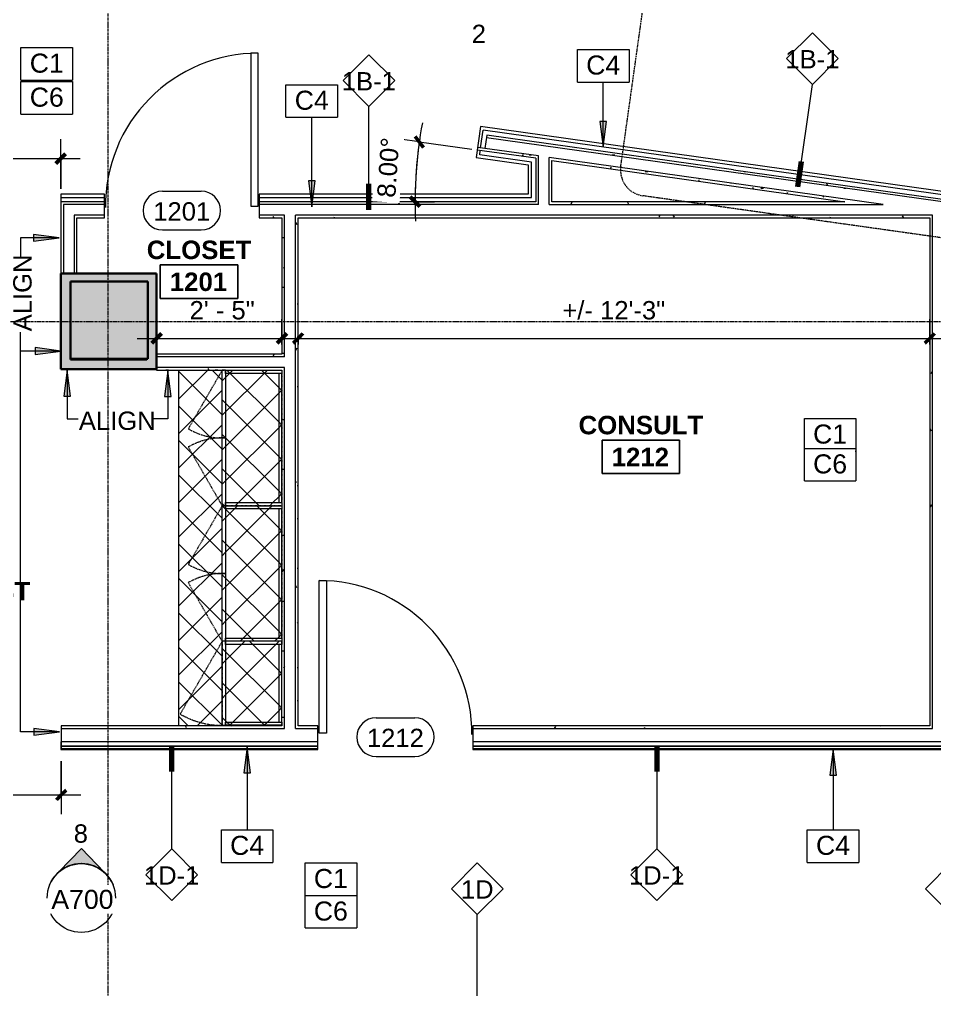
# Model space of a CAD drawing. Header units: inches. Extents: x 2810 to 3942, y 247 to 1114.
# Drawn here: x 3111 to 3323.6, y 470.4 to 695.8 of the extents above; entities that cross this region are included whole.
import ezdxf

# ---------------------------------------------------------------- set-up
doc = ezdxf.new("R2010")
doc.units = ezdxf.units.IN
doc.header["$MEASUREMENT"] = 0
for name, pattern in [('Dash', [0.25, 0.125, -0.125]), ('Dash Dot 3_16_', [0.3125, 0.1875, -0.0625, 0, -0.0625]), ('Grid Line 1_2_', [0.875, 0.5, -0.125, 0.125, -0.125]), ('Hidden', [0.28125, 0.1875, -0.09375])]:
    doc.linetypes.add(name, pattern=pattern)
for name, color, linetype, lineweight in [('A-ANNO-DIMS', 211, 'Continuous', 9), ('A-ANNO-DIMS-48', 211, 'Continuous', 9), ('A-ANNO-KEYN', 231, 'Continuous', 9), ('A-ANNO-SYMB', 150, 'Continuous', 9), ('A-AREA-IDEN', 2, 'Continuous', 9), ('A-DOOR', 31, 'Continuous', 18), ('A-DOOR-IDEN', 31, 'Continuous', 9), ('A-WALL', 113, 'Continuous', 18), ('A-WALL-IDEN', 211, 'Continuous', 9), ('A-WALL-PATT', 111, 'Continuous', 18), ('G-ANNO-SYMB', 111, 'Continuous', 9), ('G-ANNO-TEXT', 231, 'Continuous', 9), ('I-WALL', 2, 'Continuous', 18), ('Q-CASE', 31, 'Continuous', 9), ('Q-CASE-HDLN', 31, 'Dash', 9), ('S-COLS', 52, 'Continuous', 18), ('S-GRID', 1, 'Continuous', 9)]:
    doc.layers.add(name, color=color, linetype=linetype, lineweight=lineweight)
doc.styles.add('Arial', font='arial.ttf', dxfattribs={"height": 4.425898})
doc.styles.add('Swis721 Lt BT', font='swissl.ttf', dxfattribs={"height": 4.257319})
doc.styles.add('Swis721 Lt BT_B', font='', dxfattribs={"height": 4.291988})
doc.styles.get('Swis721 Lt BT_B').set_extended_font_data('Swis721 Lt BT', bold=True)
doc.dimstyles.new('OTJ_-_3_32__Linear__1_2__Tolerance', dxfattribs={"dimscale": 12, "dimtxt": 4.5, "dimasz": 0.1875, "dimexe": 0.375, "dimexo": 0.25, "dimgap": 0.25, "dimtad": 1, "dimdec": 1, "dimrnd": 0.5, "dimzin": 3, "dimdsep": 46, "dimlunit": 4, "dimtxsty": 'Swis721 Lt BT', "dimblk1": 'OBLIQUE', "dimblk2": 'OBLIQUE', "dimsah": 1, "dimcen": 0.09, "dimdle": 0.375, "dimazin": 0, "dimtfac": 1, "dimtdec": 4, "dimtix": 1, "dimtmove": 0, "dimatfit": 3, "dimfxl": 1, "dimtvp": 1, "dimfrac": 2, "dimtolj": 1, "dimtzin": 0, "dimarcsym": 2})
doc.dimstyles.new('OTJ_-_Angular_-_3_32_', dxfattribs={"dimscale": 12, "dimtxt": 4.5, "dimasz": 0.1875, "dimexe": 0.375, "dimexo": 0.25, "dimgap": 0.25, "dimtad": 1, "dimdec": 1, "dimrnd": 0.5, "dimzin": 3, "dimdsep": 46, "dimlunit": 4, "dimtxsty": 'Swis721 Lt BT', "dimblk1": 'OBLIQUE', "dimblk2": 'OBLIQUE', "dimsah": 1, "dimcen": 0.09, "dimdle": 0.375, "dimazin": 0, "dimtfac": 1, "dimtdec": 4, "dimtix": 1, "dimtmove": 0, "dimatfit": 3, "dimfxl": 1, "dimtvp": 1, "dimtfill": 1, "dimfrac": 2, "dimtolj": 1, "dimtzin": 0, "dimarcsym": 2})
pattern_1 = [(0, (0, 0), (15.36, 3.84), [0.634, -10.886, 0.634, -10.886, -61.44]), (0, (0, 0), (15.36, 3.84), [-23.04, 0.634, -22.406, 0.634, -10.886, -26.88]), (0, (0, 0), (15.36, 3.84), [-57.6, 0.634, -7.046, 0.634, -18.566]), (120, (5.76, 1.92), (-11.0055376, 11.38215), [0.634, -10.886, 0.634, -10.886, -61.44]), (120, (5.76, 1.92), (-11.0055376, 11.38215), [-23.04, 0.634, -22.406, 0.634, -10.886, -26.88]), (120, (5.76, 1.92), (-11.0055376, 11.38215), [-57.6, 0.634, -7.046, 0.634, -18.566]), (240, (7.68, 9.6), (-4.3544624, -15.22215), [0.634, -10.886, 0.634, -10.886, -61.44]), (240, (7.68, 9.6), (-4.3544624, -15.22215), [-23.04, 0.634, -22.406, 0.634, -10.886, -26.88]), (240, (7.68, 9.6), (-4.3544624, -15.22215), [-57.6, 0.634, -7.046, 0.634, -18.566])]
pattern_2 = [(135, (616.335, -3174.336), (-4.006467, -4.006467), []), (225, (616.335, -3174.336), (4.006467, -4.006467), [])]
pattern_3 = [(135, (584.839, -3174.336), (-4.006467, -4.006467), []), (225, (584.839, -3174.336), (4.006467, -4.006467), [])]
pattern_4 = [(315, (-529.836, 3174.336), (4.006467, 4.006467), []), (45, (-529.836, 3174.336), (-4.006467, 4.006467), [])]
pattern_5 = [(45, (0, 0), (-4.006467, 4.006467), []), (135, (0, 0), (-4.006467, -4.006467), [])]

# ---------------------------------------------------------------- blocks, each defined once
blk = doc.blocks.new('Single Flush_No Glass_Frameless - 3_-0_x8_-0_-4630476-FIRST FLOOR CONSTRUCTION')
at = {"layer": 'A-DOOR'}
for p, q in [((19.99, -0.96), (21.74, -0.96)), ((19.99, -36.46), (19.99, -0.96)), ((21.74, -0.96), (21.74, -36.46)), ((21.74, -36.46), (19.99, -36.46))]:
    blk.add_line(p, q, dxfattribs=at)
at = {"layer": 'A-DOOR', "lineweight": 9}
blk.add_arc((21.74, -0.96), 35.5, 179.5, 270, dxfattribs=at)
blk = doc.blocks.new('Single Flush_No Glass_Frameless - 3_-0_x8_-0_-4397045-FIRST FLOOR CONSTRUCTION')
at = {"layer": 'A-DOOR'}
for p, q in [((19.99, 36.46), (19.99, 0.96)), ((21.74, 36.46), (19.99, 36.46)), ((21.74, 0.96), (21.74, 36.46)), ((19.99, 0.96), (21.74, 0.96))]:
    blk.add_line(p, q, dxfattribs=at)
at = {"layer": 'A-DOOR', "lineweight": 9}
blk.add_arc((21.74, 0.96), 35.5, 90, 180.5, dxfattribs=at)
blk = doc.blocks.new('C-Counter Top-no backsplash - 34_ HEIGHT 3_ THICKNESS-4671790-FIRST FLOOR CONSTRUCTION')
at = {"layer": 'Q-CASE'}
h = blk.add_hatch(dxfattribs=at)
h.set_pattern_fill('FP2_4', color=256, style=0, pattern_type=2)
h.set_pattern_definition([(135, (567.078, -3170.974), (-4.006467, -4.006467), []), (225, (567.078, -3170.974), (4.006467, -4.006467), [])])
h.paths.add_polyline_path([(35.34, 1), (35.25, 1), (35.25, -12.88), (-47.26, -12.88), (-47.26, -23), (35.34, -23), (35.34, 0.25)], flags=0)
blk.add_line((-47.26, -23), (35.34, -23), dxfattribs=at)
blk = doc.blocks.new('CW Cupbd Ohead - 23_5_h x 13 7_8_d - 2 Doors - No Handle - 1 Shelf-4429658-FIRST FLOOR CONSTRUCTION')
at = {"layer": 'Q-CASE'}
h = blk.add_hatch(dxfattribs=at)
h.set_pattern_fill('FP2_7', color=256, style=0, pattern_type=2)
h.set_pattern_definition(pattern_2)
h.paths.add_polyline_path([(2.75, -2.36), (2, -2.36), (2, -15.45), (2.75, -15.45), (2.75, -3.11)], flags=0)
h = blk.add_hatch(dxfattribs=at)
h.set_pattern_fill('FP2_7', color=256, style=0, pattern_type=2)
h.set_pattern_definition(pattern_2)
h.paths.add_polyline_path([(32.74, -3.11), (32.74, -2.36), (2.75, -2.36), (2.75, -3.11), (14.88, -3.11)], flags=0)
h = blk.add_hatch(dxfattribs=at)
h.set_pattern_fill('FP2_7', color=256, style=0, pattern_type=2)
h.set_pattern_definition(pattern_2)
h.paths.add_polyline_path([(32.74, -15.45), (32.74, -3.11), (2.75, -3.11), (2.75, -15.45), (17.74, -15.45)], flags=0)
h = blk.add_hatch(dxfattribs=at)
h.set_pattern_fill('FP2_7', color=256, style=0, pattern_type=2)
h.set_pattern_definition(pattern_2)
h.paths.add_polyline_path([(33.49, -2.36), (32.74, -2.36), (32.74, -15.45), (33.49, -15.45), (33.49, -3.11)], flags=0)
h = blk.add_hatch(dxfattribs=at)
h.set_pattern_fill('FP2_7', color=256, style=0, pattern_type=2)
h.set_pattern_definition(pattern_2)
h.paths.add_polyline_path([(17.74, -16.24), (17.74, -15.45), (2, -15.45), (2, -16.24), (14.88, -16.24)], flags=0)
h = blk.add_hatch(dxfattribs=at)
h.set_pattern_fill('FP2_7', color=256, style=0, pattern_type=2)
h.set_pattern_definition(pattern_2)
h.paths.add_polyline_path([(33.49, -15.45), (17.74, -15.45), (17.74, -16.24), (33.49, -16.24)], flags=0)
for p, q in [((2, -2.36), (2.75, -2.36)), ((2, -15.45), (2, -2.36)), ((2.75, -2.36), (2.75, -15.45)), ((32.74, -2.36), (2.75, -2.36)), ((2.75, -3.11), (32.74, -3.11)), ((32.74, -2.36), (33.49, -2.36)), ((32.74, -15.45), (32.74, -2.36)), ((33.49, -15.45), (33.49, -2.36)), ((2, -15.45), (17.74, -15.45)), ((2, -15.45), (2, -16.24)), ((2.75, -15.45), (2, -15.45)), ((17.74, -16.24), (17.74, -15.45)), ((17.74, -15.45), (33.49, -15.45)), ((17.74, -15.45), (17.74, -16.24)), ((33.49, -15.45), (32.74, -15.45)), ((33.49, -16.24), (33.49, -15.45)), ((17.74, -16.24), (2, -16.24)), ((33.49, -16.24), (17.74, -16.24))]:
    blk.add_line(p, q, dxfattribs=at)
at = {"layer": 'Q-CASE', "linetype": 'Hidden'}
for p, q in [((2, -16.24), (15.63, -24.11)), ((33.49, -16.24), (19.85, -24.11))]:
    blk.add_line(p, q, dxfattribs=at)
for centre, start, end in [((2, -16.24), 330, 0.5), ((33.49, -16.24), 179.5, 210)]:
    blk.add_arc(centre, 15.75, start, end, dxfattribs=at)
at = {"layer": 'Q-CASE-HDLN'}
for p, q in [((2, -16.24), (2, -2.36)), ((2, -2.36), (33.49, -2.36)), ((33.49, -2.36), (33.49, -16.24)), ((33.49, -16.24), (2, -16.24))]:
    blk.add_line(p, q, dxfattribs=at)
blk = doc.blocks.new('CW Cupbd Ohead - 23_5_h x 13 7_8_d - 2 Doors - No Handle - 1 Shelf-V1-FIRST FLOOR CONSTRUCTION')
at = {"layer": 'Q-CASE'}
h = blk.add_hatch(dxfattribs=at)
h.set_pattern_fill('FP2_8', color=256, style=0, pattern_type=2)
h.set_pattern_definition(pattern_3)
h.paths.add_polyline_path([(2.75, -2.36), (2, -2.36), (2, -15.45), (2.75, -15.45), (2.75, -3.11)], flags=0)
h = blk.add_hatch(dxfattribs=at)
h.set_pattern_fill('FP2_8', color=256, style=0, pattern_type=2)
h.set_pattern_definition(pattern_3)
h.paths.add_polyline_path([(32.74, -2.36), (2.75, -2.36), (2.75, -3.11), (32.74, -3.11)], flags=0)
h = blk.add_hatch(dxfattribs=at)
h.set_pattern_fill('FP2_8', color=256, style=0, pattern_type=2)
h.set_pattern_definition(pattern_3)
h.paths.add_polyline_path([(32.74, -3.11), (2.75, -3.11), (2.75, -15.45), (32.74, -15.45)], flags=0)
h = blk.add_hatch(dxfattribs=at)
h.set_pattern_fill('FP2_8', color=256, style=0, pattern_type=2)
h.set_pattern_definition(pattern_3)
h.paths.add_polyline_path([(33.49, -3.11), (33.49, -2.36), (32.74, -2.36), (32.74, -15.45), (33.49, -15.45)], flags=0)
h = blk.add_hatch(dxfattribs=at)
h.set_pattern_fill('FP2_8', color=256, style=0, pattern_type=2)
h.set_pattern_definition(pattern_3)
h.paths.add_polyline_path([(17.74, -16.24), (17.74, -15.45), (2, -15.45), (2, -16.24)], flags=0)
h = blk.add_hatch(dxfattribs=at)
h.set_pattern_fill('FP2_8', color=256, style=0, pattern_type=2)
h.set_pattern_definition(pattern_3)
h.paths.add_polyline_path([(33.49, -15.45), (17.74, -15.45), (17.74, -16.24), (33.49, -16.24)], flags=0)
for p, q in [((2, -2.36), (2.75, -2.36)), ((2, -15.45), (2, -2.36)), ((2.75, -2.36), (2.75, -15.45)), ((32.74, -2.36), (2.75, -2.36)), ((2.75, -3.11), (32.74, -3.11)), ((32.74, -2.36), (33.49, -2.36)), ((32.74, -15.45), (32.74, -2.36)), ((2, -15.45), (17.74, -15.45)), ((2, -15.45), (2, -16.24)), ((2.75, -15.45), (2, -15.45)), ((17.74, -16.24), (17.74, -15.45)), ((17.74, -15.45), (33.49, -15.45)), ((17.74, -15.45), (17.74, -16.24)), ((33.49, -15.45), (32.74, -15.45)), ((17.74, -16.24), (2, -16.24)), ((33.49, -16.24), (17.74, -16.24))]:
    blk.add_line(p, q, dxfattribs=at)
at = {"layer": 'Q-CASE', "linetype": 'Hidden'}
for p, q in [((2, -16.24), (15.63, -24.11)), ((33.49, -16.24), (19.85, -24.11))]:
    blk.add_line(p, q, dxfattribs=at)
for centre, start, end in [((2, -16.24), 330, 0.5), ((33.49, -16.24), 179.5, 210)]:
    blk.add_arc(centre, 15.75, start, end, dxfattribs=at)
at = {"layer": 'Q-CASE-HDLN'}
for p, q in [((2, -16.24), (2, -2.36)), ((2, -2.36), (33.49, -2.36)), ((33.49, -16.24), (2, -16.24))]:
    blk.add_line(p, q, dxfattribs=at)
blk = doc.blocks.new('CW Cupbd Ohead - 23_5_h x 13 7_8_d - 1 Doors - No Handle - 1 Shelf 2-4671745-FIRST FLOOR CONSTRUCTION')
at = {"layer": 'Q-CASE'}
h = blk.add_hatch(dxfattribs=at)
h.set_pattern_fill('FP2_9', color=256, style=0, pattern_type=2)
h.set_pattern_definition(pattern_4)
h.paths.add_polyline_path([(2, 16.24), (2, 15.45), (21.51, 15.45), (21.51, 16.24), (15.77, 16.24)], flags=0)
h = blk.add_hatch(dxfattribs=at)
h.set_pattern_fill('FP2_9', color=256, style=0, pattern_type=2)
h.set_pattern_definition(pattern_4)
h.paths.add_polyline_path([(2, 15.45), (2, 2.36), (2.75, 2.36), (2.75, 15.45)], flags=0)
h = blk.add_hatch(dxfattribs=at)
h.set_pattern_fill('FP2_9', color=256, style=0, pattern_type=2)
h.set_pattern_definition(pattern_4)
h.paths.add_polyline_path([(2.75, 3.11), (20.76, 3.11), (20.76, 15.45), (2.75, 15.45)], flags=0)
h = blk.add_hatch(dxfattribs=at)
h.set_pattern_fill('FP2_9', color=256, style=0, pattern_type=2)
h.set_pattern_definition(pattern_4)
h.paths.add_polyline_path([(20.76, 15.45), (20.76, 2.36), (21.51, 2.36), (21.51, 15.45), (21.37, 15.45)], flags=0)
h = blk.add_hatch(dxfattribs=at)
h.set_pattern_fill('FP2_9', color=256, style=0, pattern_type=2)
h.set_pattern_definition(pattern_4)
h.paths.add_polyline_path([(2.75, 2.36), (20.76, 2.36), (20.76, 3.11), (2.75, 3.11)], flags=0)
at = {"layer": 'Q-CASE', "linetype": 'Hidden'}
blk.add_line((21.51, 16.24), (4.61, 26), dxfattribs=at)
at = {"layer": 'Q-CASE'}
for p, q in [((2, 16.24), (21.51, 16.24)), ((2, 16.24), (2, 15.45)), ((21.51, 15.45), (21.51, 16.24)), ((21.51, 15.45), (2, 15.45)), ((2, 15.45), (2.75, 15.45)), ((2, 2.36), (2, 15.45)), ((2.75, 15.45), (2.75, 2.36)), ((20.76, 15.45), (21.51, 15.45)), ((20.76, 2.36), (20.76, 15.45)), ((21.51, 2.36), (21.51, 15.45)), ((2.75, 2.36), (2, 2.36)), ((20.76, 3.11), (2.75, 3.11)), ((2.75, 2.36), (20.76, 2.36)), ((21.51, 2.36), (20.76, 2.36))]:
    blk.add_line(p, q, dxfattribs=at)
at = {"layer": 'Q-CASE', "linetype": 'Hidden'}
blk.add_arc((21.51, 16.24), 19.52, 150, 180.5, dxfattribs=at)
at = {"layer": 'Q-CASE-HDLN'}
for p, q in [((21.51, 16.24), (2, 16.24)), ((2, 16.24), (2, 2.36)), ((21.51, 2.36), (21.51, 16.24)), ((2, 2.36), (21.51, 2.36))]:
    blk.add_line(p, q, dxfattribs=at)
blk = doc.blocks.new('Concrete-Rectangular-Column - 18X18-4463687-FIRST FLOOR CONSTRUCTION')
at = {"layer": 'S-COLS'}
blk.add_hatch(color=250, dxfattribs=at).paths.add_polyline_path([(9, -9), (9, 9), (-9, 9), (-9, -9), (8.57, -9)], flags=0)
at = {"layer": 'S-COLS', "color": 8, "lineweight": 30}
for p, q in [((9, 9), (-9, 9)), ((-9, 9), (-9, -9)), ((9, -9), (9, 9)), ((-9, -9), (9, -9))]:
    blk.add_line(p, q, dxfattribs=at)
blk = doc.blocks.new('Reception Desk - Reception Desk-4619696-FIRST FLOOR CONSTRUCTION')
at = {"layer": 'Q-CASE'}
h = blk.add_hatch(dxfattribs=at)
h.set_pattern_fill('FP2_19', color=256, style=0, pattern_type=2)
h.set_pattern_definition(pattern_5)
h.paths.add_polyline_path([(3375.1, 648.85), (3375.1, 726.85), (3289.97, 738.81), (3285.52, 707.13), (3305.26, 704.35), (3309.44, 734.12), (3373.1, 725.17), (3373.1, 679.72), (3349.1, 679.72), (3349.1, 652.5), (3374.99, 648.87)], flags=0)
h = blk.add_hatch(dxfattribs=at)
h.set_pattern_fill('FP2_18', color=256, style=0, pattern_type=2)
h.set_pattern_definition(pattern_5)
h.paths.add_polyline_path([(3370.1, 679.72), (3373.1, 679.72), (3373.1, 725.12), (3309.43, 734.07), (3309.02, 731.1), (3370.1, 722.51), (3370.1, 699.07)], flags=0)
h = blk.add_hatch(dxfattribs=at)
h.set_pattern_fill('FP2_18', color=256, style=0, pattern_type=2)
h.set_pattern_definition(pattern_5)
h.paths.add_polyline_path([(3350.1, 679.72), (3370.1, 679.72), (3370.1, 722.51), (3309.02, 731.1), (3305.4, 705.35), (3350.1, 699.07)], flags=0)
for p, q in [((3289.97, 738.81), (3285.52, 707.13)), ((3375.1, 726.85), (3289.97, 738.81)), ((3309.43, 734.07), (3309.02, 731.1)), ((3309.43, 734.07), (3309.44, 734.12)), ((3373.1, 725.12), (3309.43, 734.07)), ((3309.44, 734.12), (3373.1, 725.17)), ((3305.26, 704.35), (3309.02, 731.1)), ((3309.02, 731.1), (3370.1, 722.51)), ((3375.1, 648.85), (3375.1, 726.85)), ((3373.1, 725.17), (3373.1, 725.12)), ((3373.1, 679.72), (3373.1, 725.12)), ((3370.1, 722.51), (3370.1, 679.72)), ((3285.52, 707.13), (3305.26, 704.35)), ((3305.4, 705.35), (3350.1, 699.07)), ((3350.1, 699.07), (3350.1, 679.72)), ((3370.1, 679.72), (3349.1, 679.72)), ((3349.1, 679.72), (3349.1, 652.5)), ((3370.1, 679.72), (3373.1, 679.72))]:
    blk.add_line(p, q, dxfattribs=at)
blk = doc.blocks.new('Room Tag - Room Name and Number-3379422-FIRST FLOOR CONSTRUCTION')
at = {"layer": 'A-AREA-IDEN'}
for p, q in [((-0.1881, -0.1636), (-0.1881, -0.0018)), ((-0.1881, -0.0018), (0.1869, -0.0018)), ((0.1869, -0.0018), (-0.1881, -0.0018)), ((-0.1881, -0.0018), (-0.1881, -0.1636)), ((0.1869, -0.0018), (0.1869, -0.1636)), ((0.1869, -0.1636), (0.1869, -0.0018)), ((0.1869, -0.1636), (-0.1881, -0.1636)), ((-0.1881, -0.1636), (0.1869, -0.1636))]:
    blk.add_line(p, q, dxfattribs=at)
blk = doc.blocks.new('DIMBLOCK5-FIRST FLOOR CONSTRUCTION')
at = {"layer": 'A-ANNO-DIMS-48'}
for p, q in [((3203.89, 667.36), (3199.43, 667.98)), ((3203.89, 667.36), (3203.89, 667.36)), ((3203.89, 667.36), (3216.08, 665.65)), ((3202.92, 653.46), (3196.92, 653.46)), ((3202.92, 653.46), (3207.42, 653.46))]:
    blk.add_line(p, q, dxfattribs=at)
at = {"layer": 'A-ANNO-DIMS-48', "lineweight": 50}
for p, q in [((3203.89, 667.36), (3202.93, 668.63)), ((3203.89, 667.36), (3204.85, 666.09)), ((3202.92, 653.46), (3201.79, 654.59)), ((3202.92, 653.46), (3204.04, 652.34))]:
    blk.add_line(p, q, dxfattribs=at)
at = {"layer": 'A-ANNO-DIMS-48'}
for start, end in [(169.4173, 182.5827), (172, 180)]:
    blk.add_arc((3302.75, 653.46), 99.83, start, end, dxfattribs=at)
at = {"layer": 'A-ANNO-DIMS-48', "color": 0, "insert": (3194.05, 654.59), "char_height": 4.257, "width": 15.5143, "attachment_point": 1, "rotation": 86, "line_spacing_factor": 1.00667, "style": 'Swis721 Lt BT', "bg_fill": 3, "box_fill_scale": 1.25, "bg_fill_color": 0, "bg_fill_transparency": 0}
blk.add_mtext('8.00°', dxfattribs=at)
blk = doc.blocks.new('_Oblique')
at = {"color": 0, "linetype": 'ByBlock', "lineweight": -2}
blk.add_line((-0.5, -0.5), (0.5, 0.5), dxfattribs=at)
blk = doc.blocks.new('DIMBLOCK7-FIRST FLOOR CONSTRUCTION')
at = {"layer": 'A-ANNO-DIMS-48'}
for p, q in [((3079.72, 656.46), (3079.72, 667.97)), ((3120.6, 656.46), (3120.6, 667.97)), ((3075.22, 663.47), (3125.1, 663.47)), ((3079.72, 663.47), (3079.72, 656.46)), ((3120.6, 663.47), (3120.6, 656.46))]:
    blk.add_line(p, q, dxfattribs=at)
at = {"layer": 'A-ANNO-DIMS-48', "lineweight": 50}
for p, q in [((3079.72, 663.47), (3078.6, 662.35)), ((3079.72, 663.47), (3080.85, 664.6)), ((3120.6, 663.47), (3119.47, 662.35)), ((3120.6, 663.47), (3121.72, 664.6))]:
    blk.add_line(p, q, dxfattribs=at)
at = {"layer": 'A-ANNO-DIMS-48', "color": 0, "insert": (3093.27, 672.16), "char_height": 4.257, "width": 16.5429, "attachment_point": 1, "line_spacing_factor": 1.00667, "style": 'Swis721 Lt BT'}
blk.add_mtext('3\' - 5"', dxfattribs=at)
blk = doc.blocks.new('DIMBLOCK8-FIRST FLOOR CONSTRUCTION')
at = {"layer": 'A-ANNO-DIMS-48'}
for p, q in [((3080.72, 523.48), (3080.72, 511.19)), ((3080.72, 515.69), (3080.72, 523.48)), ((3120.72, 523.48), (3120.72, 511.19)), ((3120.72, 515.69), (3120.72, 523.48)), ((3076.22, 515.69), (3125.22, 515.69))]:
    blk.add_line(p, q, dxfattribs=at)
at = {"layer": 'A-ANNO-DIMS-48', "lineweight": 50}
for p, q in [((3080.72, 515.69), (3081.85, 516.81)), ((3120.72, 515.69), (3121.85, 516.81)), ((3080.72, 515.69), (3079.6, 514.56)), ((3120.72, 515.69), (3119.6, 514.56))]:
    blk.add_line(p, q, dxfattribs=at)
at = {"layer": 'A-ANNO-DIMS-48', "color": 0, "insert": (3093.83, 524.37), "char_height": 4.257, "width": 16.5429, "attachment_point": 1, "line_spacing_factor": 1.00667, "style": 'Swis721 Lt BT'}
blk.add_mtext('3\' - 4"', dxfattribs=at)
blk = doc.blocks.new('Door Tag - Door Tag-41184-FIRST FLOOR CONSTRUCTION')
at = {"layer": 'A-DOOR-IDEN'}
for p, q in [((-0.09375, 0.09375), (0.09375, 0.09375)), ((-0.09375, -0.09375), (0.09375, -0.09375))]:
    blk.add_line(p, q, dxfattribs=at)
for centre, start, end in [((-0.09375, 0), 90, 270), ((0.09375, 0), 270, 90)]:
    blk.add_arc(centre, 0.09375, start, end, dxfattribs=at)
blk = doc.blocks.new('Wall Tag - 1_4_-62626-FIRST FLOOR CONSTRUCTION')
at = {"layer": 'A-WALL-IDEN'}
for p, q in [((-0.125, 0), (0, 0.125)), ((0, 0.125), (0.125, 0)), ((-0.125, 0), (0, -0.125)), ((0, -0.125), (0.125, 0))]:
    blk.add_line(p, q, dxfattribs=at)
blk = doc.blocks.new('Keynote Tag - Keynote Number - Boxed-135510-FIRST FLOOR CONSTRUCTION')
at = {"layer": 'A-ANNO-KEYN'}
for p, q in [((-0.125, -0.0792), (-0.125, 0.0781)), ((-0.125, 0.0781), (0.125, 0.0781)), ((0.125, 0.0781), (0.125, -0.0792)), ((-0.125, -0.0792), (0.125, -0.0792))]:
    blk.add_line(p, q, dxfattribs=at)
blk = doc.blocks.new('Elevation - Filled Arrow 2-347888-FIRST FLOOR CONSTRUCTION')
at = {"layer": 'G-ANNO-SYMB'}
blk.add_circle((0, 0), 0.1664, dxfattribs=at)
blk = doc.blocks.new('Elevation - Filled Arrow-151867-FIRST FLOOR CONSTRUCTION')
at = {"layer": 'G-ANNO-SYMB'}
h = blk.add_hatch(color=256, dxfattribs=at)
edge = h.paths.add_edge_path(flags=0)
edge.add_line((0, 0.2393), (0.1103, 0.1247))
edge.add_arc((-0.0002, -0.0002), 0.1667, 48.498, 130.5571)
edge.add_line((-0.1085, 0.1265), (0, 0.2393))
for p, q in [((0, 0.2393), (-0.1085, 0.1265)), ((-0.1084, 0.1266), (0, 0.2393)), ((0, 0.2393), (-0.1084, 0.1266)), ((0, 0.2393), (0.11, 0.1249)), ((0.1103, 0.1247), (0, 0.2393))]:
    blk.add_line(p, q, dxfattribs=at)
blk.add_arc((-0.0002, -0.0002), 0.1667, 48.498, 130.5571, dxfattribs=at)
blk.add_ellipse((-0.0002, -0.0001), major_axis=(-0.1667, 0), ratio=0.999376, start_param=3.141593, end_param=6.283185, dxfattribs=at)
blk = doc.blocks.new('DIMBLOCK14-FIRST FLOOR CONSTRUCTION')
at = {"layer": 'A-ANNO-DIMS-48'}
for p, q in [((3175.72, 620.29), (3175.72, 626.2)), ((3322.47, 620.29), (3322.47, 626.2)), ((3171.22, 621.7), (3326.97, 621.7)), ((3175.72, 621.7), (3175.72, 620.29)), ((3322.47, 621.7), (3322.47, 620.29))]:
    blk.add_line(p, q, dxfattribs=at)
at = {"layer": 'A-ANNO-DIMS-48', "lineweight": 50}
for p, q in [((3175.72, 621.7), (3176.85, 622.82)), ((3322.47, 621.7), (3323.6, 622.82)), ((3175.72, 621.7), (3174.6, 620.57)), ((3322.47, 621.7), (3321.35, 620.57))]:
    blk.add_line(p, q, dxfattribs=at)
at = {"layer": 'A-ANNO-DIMS-48', "color": 0, "insert": (3237.13, 630.39), "char_height": 4.257, "width": 28.7143, "attachment_point": 1, "line_spacing_factor": 1.00667, "style": 'Swis721 Lt BT'}
blk.add_mtext('+/- 12\'-3"', dxfattribs=at)
blk = doc.blocks.new('DIMBLOCK17-FIRST FLOOR CONSTRUCTION')
at = {"layer": 'A-ANNO-DIMS-48'}
for p, q in [((3142.85, 620.29), (3142.85, 626.2)), ((3171.97, 620.29), (3171.97, 626.2)), ((3138.35, 621.7), (3176.47, 621.7)), ((3142.85, 621.7), (3142.85, 620.29)), ((3171.97, 621.7), (3171.97, 620.29))]:
    blk.add_line(p, q, dxfattribs=at)
at = {"layer": 'A-ANNO-DIMS-48', "lineweight": 50}
for p, q in [((3142.85, 621.7), (3143.97, 622.82)), ((3171.97, 621.7), (3173.1, 622.82)), ((3142.85, 621.7), (3141.72, 620.57)), ((3171.97, 621.7), (3170.85, 620.57))]:
    blk.add_line(p, q, dxfattribs=at)
at = {"layer": 'A-ANNO-DIMS-48', "color": 0, "insert": (3150.52, 630.39), "char_height": 4.257, "width": 16.5429, "attachment_point": 1, "line_spacing_factor": 1.00667, "style": 'Swis721 Lt BT'}
blk.add_mtext('2\' - 5"', dxfattribs=at)

msp = doc.modelspace()

# ---------------------------------------------------------------- hatches: boundary and pattern name
at = {"layer": 'A-ANNO-KEYN'}
for points in [[(3178.91, 652.3), (3179.7, 658.3), (3178.12, 658.3)], [(3163.9, 526.79), (3163.11, 520.79), (3164.69, 520.79)], [(3300.03, 526.27), (3299.24, 520.27), (3300.82, 520.27)]]:
    msp.add_hatch(color=256, dxfattribs=at).paths.add_polyline_path(points, flags=0)
at = {"layer": 'A-WALL-PATT', "lineweight": 9}
h = msp.add_hatch(dxfattribs=at)
h.set_pattern_fill('FP2_2', color=256, style=0, pattern_type=2)
h.set_pattern_definition(pattern_1)
h.paths.add_polyline_path([(3376.85, 646.21), (3376.85, 646.84), (3219.57, 668.94), (3219.49, 668.32), (3376.22, 646.29)], flags=0)
h = msp.add_hatch(dxfattribs=at)
h.set_pattern_fill('FP2_2', color=256, style=0, pattern_type=2)
h.set_pattern_definition(pattern_1)
h.paths.add_polyline_path([(3373.72, 643.49), (3373.72, 644.12), (3325.6, 650.88), (3325.6, 650.25), (3373.1, 643.58)], flags=0)
h.paths.add_polyline_path([(3311.69, 652.84), (3234.1, 663.74), (3234.1, 663.11), (3307.19, 652.84)], flags=0)
h.paths.add_polyline_path([(3231.6, 663.46), (3231.6, 664.1), (3217.41, 666.09), (3217.32, 665.47), (3230.97, 663.55)], flags=0)
h = msp.add_hatch(dxfattribs=at)
h.set_pattern_fill('FP2_2', color=256, style=0, pattern_type=2)
h.set_pattern_definition(pattern_1)
h.paths.add_polyline_path([(3305.67, 652.84), (3307.19, 652.84), (3302.75, 653.46), (3234.1, 653.46), (3234.1, 652.84), (3302.75, 652.84)], flags=0)
h.paths.add_polyline_path([(3219.49, 652.84), (3231.6, 652.84), (3231.6, 653.46), (3166.72, 653.46), (3166.72, 652.84), (3218.72, 652.84)], flags=0)
h.paths.add_polyline_path([(3121.22, 652.84), (3130.72, 652.84), (3130.72, 653.46), (3120.6, 653.46), (3120.6, 652.84)], flags=0)
h = msp.add_hatch(dxfattribs=at)
h.set_pattern_fill('FP2_2', color=256, style=0, pattern_type=2)
h.set_pattern_definition(pattern_1)
h.paths.add_polyline_path([(3234.1, 649.71), (3322.47, 649.71), (3322.47, 650.34), (3175.1, 650.34), (3175.1, 649.71), (3231.6, 649.71)], flags=0)
h.paths.add_polyline_path([(3166.72, 649.71), (3172.6, 649.71), (3172.6, 650.34), (3166.72, 650.34)], flags=0)
h.paths.add_polyline_path([(3123.72, 649.71), (3130.72, 649.71), (3130.72, 650.34), (3123.72, 650.34)], flags=0)
h = msp.add_hatch(dxfattribs=at)
h.set_pattern_fill('FP2_2', color=256, style=0, pattern_type=2)
h.set_pattern_definition(pattern_1)
h.paths.add_polyline_path([(3172.6, 531.73), (3172.6, 614.96), (3171.97, 614.96), (3171.97, 531.73)], flags=0)
h.paths.add_polyline_path([(3172.6, 617.46), (3172.6, 649.71), (3171.97, 649.71), (3171.97, 617.46)], flags=0)
h = msp.add_hatch(dxfattribs=at)
h.set_pattern_fill('FP2_2', color=256, style=0, pattern_type=2)
h.set_pattern_definition(pattern_1)
h.paths.add_polyline_path([(3175.72, 531.73), (3175.72, 649.71), (3175.1, 649.71), (3175.1, 531.73)], flags=0)
h = msp.add_hatch(dxfattribs=at)
h.set_pattern_fill('FP2_2', color=256, style=0, pattern_type=2)
h.set_pattern_definition(pattern_1)
h.paths.add_polyline_path([(3323.1, 531.73), (3323.1, 650.34), (3322.47, 650.34), (3322.47, 531.73)], flags=0)
for points in [[(3142.85, 634.54), (3142.85, 636.79), (3120.6, 636.79), (3120.6, 634.54), (3122.85, 634.54), (3122.85, 634.96), (3140.85, 634.96), (3140.85, 634.54), (3141.72, 634.54)], [(3122.85, 616.79), (3122.85, 634.54), (3120.6, 634.54), (3120.6, 616.79), (3121.72, 616.79)], [(3141.72, 614.54), (3142.85, 614.54), (3142.85, 634.54), (3140.85, 634.54), (3140.85, 616.96), (3140.6, 616.96), (3140.6, 614.54)], [(3121.72, 614.54), (3140.6, 614.54), (3140.6, 616.79), (3120.6, 616.79), (3120.6, 614.54)]]:
    msp.add_hatch(color=7, dxfattribs=at).paths.add_polyline_path(points, flags=0)
h = msp.add_hatch(dxfattribs=at)
h.set_pattern_fill('FP2_2', color=256, style=0, pattern_type=2)
h.set_pattern_definition(pattern_1)
h.paths.add_polyline_path([(3171.96, 617.46), (3171.97, 617.46), (3171.97, 618.09), (3142.85, 618.09), (3142.85, 617.46), (3166.72, 617.46)], flags=0)
h = msp.add_hatch(dxfattribs=at)
h.set_pattern_fill('FP2_2', color=256, style=0, pattern_type=2)
h.set_pattern_definition(pattern_1)
h.paths.add_polyline_path([(3145.9, 614.34), (3171.97, 614.34), (3171.97, 614.96), (3142.85, 614.96), (3142.85, 614.34)], flags=0)
h = msp.add_hatch(dxfattribs=at)
h.set_pattern_fill('FP2_2', color=256, style=0, pattern_type=2)
h.set_pattern_definition(pattern_1)
h.paths.add_polyline_path([(3339.97, 531.11), (3355.6, 531.11), (3355.6, 531.73), (3325.6, 531.73), (3325.6, 531.11), (3337.62, 531.11)], flags=0)
h.paths.add_polyline_path([(3216.35, 531.11), (3323.1, 531.11), (3323.1, 531.73), (3216.35, 531.73)], flags=0)
h.paths.add_polyline_path([(3180.35, 531.11), (3180.35, 531.73), (3175.1, 531.73), (3175.12, 531.11), (3177.86, 531.11)], flags=0)
h.paths.add_polyline_path([(3147.97, 531.11), (3172.6, 531.11), (3172.6, 531.73), (3120.72, 531.73), (3120.72, 531.11)], flags=0)
at = {"layer": 'G-ANNO-TEXT'}
for points in [[(3120.26, 645.06), (3114.26, 645.84), (3114.26, 644.27)], [(3120.63, 618.78), (3114.63, 619.57), (3114.63, 617.99)], [(3122.1, 614.32), (3121.31, 608.32), (3122.89, 608.32)], [(3145.48, 614.2), (3144.69, 608.2), (3146.27, 608.2)], [(3120.31, 530.31), (3114.31, 531.1), (3114.31, 529.52)]]:
    msp.add_hatch(color=7, dxfattribs=at).paths.add_polyline_path(points, flags=0)

# ---------------------------------------------------------------- linework, layer by layer
at = {"layer": 'A-ANNO-KEYN'}
for p, q in [((3178.91, 652.3), (3178.91, 673.09)), ((3179.7, 658.3), (3178.12, 658.3)), ((3178.12, 658.3), (3178.91, 652.3)), ((3178.91, 652.3), (3179.7, 658.3)), ((3163.9, 526.79), (3163.11, 520.79)), ((3164.69, 520.79), (3163.9, 526.79)), ((3163.9, 526.79), (3163.9, 507.56)), ((3300.03, 526.27), (3299.24, 520.27)), ((3300.82, 520.27), (3300.03, 526.27)), ((3300.03, 526.27), (3300.03, 507.56)), ((3163.11, 520.79), (3164.69, 520.79)), ((3299.24, 520.27), (3300.82, 520.27))]:
    msp.add_line(p, q, dxfattribs=at)
at = {"layer": 'A-WALL'}
for p, q in [((3218.15, 665.99), (3218.72, 670.07)), ((3377.85, 647.71), (3218.72, 670.07)), ((3219.57, 668.94), (3219.14, 665.85)), ((3376.22, 646.29), (3219.49, 668.32)), ((3276.86, 660.89), (3219.57, 668.94)), ((3230.97, 663.55), (3217.32, 665.47)), ((3231.6, 664.1), (3217.41, 666.09)), ((3217.92, 664.38), (3218.06, 665.37)), ((3229.97, 662.68), (3217.92, 664.38)), ((3229.97, 654.46), (3229.97, 662.68)), ((3231.6, 652.84), (3231.6, 664.1)), ((3311.69, 652.84), (3234.1, 663.74)), ((3234.1, 652.84), (3234.1, 663.74)), ((3120.6, 654.46), (3130.72, 654.46)), ((3166.72, 654.46), (3229.97, 654.46)), ((3130.72, 652.84), (3121.22, 652.84)), ((3121.22, 652.84), (3121.22, 636.79)), ((3231.6, 652.84), (3166.72, 652.84)), ((3234.1, 652.84), (3311.69, 652.84)), ((3130.72, 650.34), (3123.72, 650.34)), ((3123.72, 650.34), (3123.72, 636.79)), ((3172.6, 650.34), (3166.72, 650.34)), ((3172.6, 617.46), (3172.6, 650.34)), ((3175.1, 531.11), (3175.1, 650.34)), ((3323.1, 650.34), (3175.1, 650.34)), ((3323.1, 531.11), (3323.1, 650.34)), ((3172.6, 617.46), (3142.85, 617.46)), ((3172.6, 614.96), (3142.85, 614.96)), ((3172.6, 531.11), (3172.6, 614.96)), ((3120.72, 531.11), (3172.6, 531.11)), ((3175.1, 531.11), (3180.35, 531.11)), ((3216.35, 531.11), (3323.1, 531.11)), ((3120.6, 526.98), (3180.35, 526.98)), ((3120.72, 527.11), (3180.35, 527.11)), ((3216.35, 527.11), (3362.22, 527.11)), ((3216.35, 526.98), (3363.85, 526.98))]:
    msp.add_line(p, q, dxfattribs=at)
at = {"layer": 'A-WALL-IDEN', "lineweight": 90}
for p, q in [((3146.36, 527.11), (3146.36, 521.11)), ((3259.06, 527.11), (3259.06, 521.11))]:
    msp.add_line(p, q, dxfattribs=at)
at = {"layer": 'A-WALL-IDEN'}
for p, q in [((3146.36, 527.11), (3146.36, 503.11)), ((3259.06, 527.11), (3259.06, 503.11)), ((3217.37, 463.86), (3217.37, 487.86))]:
    msp.add_line(p, q, dxfattribs=at)
at = {"layer": 'G-ANNO-TEXT', "color": 7}
for p, q in [((3111.25, 645.06), (3111.25, 641.43)), ((3120.26, 645.06), (3111.25, 645.06)), ((3120.26, 645.06), (3114.26, 645.84)), ((3114.26, 645.84), (3114.26, 644.27)), ((3114.26, 644.27), (3120.26, 645.06)), ((3111.25, 641.43), (3111.25, 640.34)), ((3111.25, 530.31), (3111.25, 623.18)), ((3111.25, 618.78), (3111.25, 623.18)), ((3120.63, 618.78), (3111.25, 618.78)), ((3120.63, 618.78), (3114.63, 619.57)), ((3114.63, 619.57), (3114.63, 617.99)), ((3114.63, 617.99), (3120.63, 618.78)), ((3122.1, 614.32), (3121.31, 608.32)), ((3122.89, 608.32), (3122.1, 614.32)), ((3122.1, 614.32), (3122.1, 603.03)), ((3145.48, 614.2), (3144.69, 608.2)), ((3146.27, 608.2), (3145.48, 614.2)), ((3145.48, 614.2), (3145.48, 603.03)), ((3121.31, 608.32), (3122.89, 608.32)), ((3144.69, 608.2), (3146.27, 608.2)), ((3122.1, 603.03), (3124.61, 603.03)), ((3142.87, 603.03), (3141.77, 603.03)), ((3145.48, 603.03), (3142.87, 603.03)), ((3120.31, 530.31), (3111.25, 530.31)), ((3120.31, 530.31), (3114.31, 531.1)), ((3114.31, 531.1), (3114.31, 529.52)), ((3114.31, 529.52), (3120.31, 530.31))]:
    msp.add_line(p, q, dxfattribs=at)
at = {"layer": 'I-WALL'}
for p, q in [((3218.08, 670.92), (3217.07, 663.74)), ((3378.6, 648.36), (3218.08, 670.92)), ((3217.07, 663.74), (3229.22, 662.03)), ((3230.97, 663.55), (3230.97, 653.46)), ((3234.72, 663.02), (3302.75, 653.46)), ((3234.72, 653.46), (3234.72, 663.02)), ((3229.22, 662.03), (3229.22, 655.21)), ((3276.86, 660.89), (3376.85, 646.84)), ((3120.6, 655.21), (3120.6, 636.79)), ((3130.72, 655.21), (3120.6, 655.21)), ((3130.72, 649.71), (3130.72, 655.21)), ((3166.72, 655.21), (3166.72, 649.71)), ((3229.22, 655.21), (3166.72, 655.21)), ((3130.72, 653.46), (3120.6, 653.46)), ((3230.97, 653.46), (3166.72, 653.46)), ((3302.75, 653.46), (3234.72, 653.46)), ((3124.35, 649.71), (3130.72, 649.71)), ((3124.35, 636.79), (3124.35, 649.71)), ((3166.72, 649.71), (3171.97, 649.71)), ((3171.97, 649.71), (3171.97, 618.09)), ((3175.72, 531.73), (3175.72, 649.71)), ((3175.72, 649.71), (3322.47, 649.71)), ((3322.47, 649.71), (3322.47, 531.73)), ((3171.97, 618.09), (3142.85, 618.09)), ((3142.85, 614.54), (3142.85, 614.34)), ((3142.85, 614.34), (3158.1, 614.34)), ((3171.97, 531.73), (3120.72, 531.73)), ((3120.72, 531.73), (3120.72, 526.48)), ((3171.97, 531.83), (3171.97, 531.73)), ((3180.35, 531.73), (3175.72, 531.73)), ((3180.35, 526.23), (3180.35, 531.73)), ((3322.47, 531.73), (3216.35, 531.73)), ((3216.35, 531.73), (3216.35, 526.23)), ((3180.35, 527.98), (3120.6, 527.98)), ((3120.6, 527.98), (3120.6, 526.23)), ((3362.85, 527.98), (3216.35, 527.98)), ((3120.6, 526.23), (3180.35, 526.23)), ((3120.72, 526.48), (3180.35, 526.48)), ((3216.35, 526.48), (3362.85, 526.48)), ((3216.35, 526.23), (3364.6, 526.23))]:
    msp.add_line(p, q, dxfattribs=at)
at = {"layer": 'I-WALL', "color": 8, "lineweight": 30}
for p, q in [((3142.85, 636.79), (3120.6, 636.79)), ((3120.6, 636.79), (3120.6, 614.54)), ((3142.85, 614.54), (3142.85, 636.79)), ((3122.85, 616.79), (3122.85, 616.96)), ((3140.6, 616.79), (3122.85, 616.79)), ((3140.6, 616.96), (3140.6, 616.79)), ((3120.6, 614.54), (3142.85, 614.54))]:
    msp.add_line(p, q, dxfattribs=at)
at = {"layer": 'S-GRID', "linetype": 'Grid Line 1_2_'}
for p, q in [((3131.6, 246.82), (3131.6, 1101.98)), ((2809.99, 625.66), (3929.19, 625.66))]:
    msp.add_line(p, q, dxfattribs=at)

# ---------------------------------------------------------------- block references
at = {"layer": 'A-ANNO-KEYN', "xscale": 47.99999999999997, "yscale": 47.99999999999997, "zscale": 47.99999999999997}
for p in [(3117.35, 685.52), (3246.63, 685.07), (3178.91, 676.89), (3299.35, 599.35), (3163.9, 503.81), (3300.03, 503.81), (3183.35, 496.11)]:
    msp.add_blockref('Keynote Tag - Keynote Number - Boxed-135510-FIRST FLOOR CONSTRUCTION', p, dxfattribs=at)
at = {"layer": 'A-AREA-IDEN', "xscale": 47.99999999999997, "yscale": 47.99999999999997, "zscale": 47.99999999999997}
for p in [(3152.73, 638.86), (3255.37, 598.16)]:
    msp.add_blockref('Room Tag - Room Name and Number-3379422-FIRST FLOOR CONSTRUCTION', p, dxfattribs=at)
at = {"layer": 'A-DOOR'}
msp.add_blockref('Single Flush_No Glass_Frameless - 3_-0_x8_-0_-4397045-FIRST FLOOR CONSTRUCTION', (3144.73, 651.5), dxfattribs=at)
at = {"layer": 'A-DOOR', "rotation": 180}
msp.add_blockref('Single Flush_No Glass_Frameless - 3_-0_x8_-0_-4630476-FIRST FLOOR CONSTRUCTION', (3202.34, 529.02), dxfattribs=at)
at = {"layer": 'A-DOOR-IDEN', "xscale": 47.99999999999997, "yscale": 47.99999999999997, "zscale": 47.99999999999997}
for p in [(3148.72, 651.41), (3198.35, 529.11)]:
    msp.add_blockref('Door Tag - Door Tag-41184-FIRST FLOOR CONSTRUCTION', p, dxfattribs=at)
at = {"layer": 'A-WALL-IDEN', "xscale": 47.99999999999997, "yscale": 47.99999999999997, "zscale": 47.99999999999997}
for p in [(3295.23, 686.71), (3192.18, 681.59), (3146.38, 497.11), (3259.07, 497.11), (3217.37, 493.86), (3327.49, 493.86)]:
    msp.add_blockref('Wall Tag - 1_4_-62626-FIRST FLOOR CONSTRUCTION', p, dxfattribs=at)
at = {"layer": 'G-ANNO-SYMB', "xscale": 47.99999999999997, "yscale": 47.99999999999997, "zscale": 47.99999999999997}
msp.add_blockref('Elevation - Filled Arrow 2-347888-FIRST FLOOR CONSTRUCTION', (3125.38, 491.72), dxfattribs=at)
at = {"layer": 'Q-CASE'}
msp.add_blockref('Reception Desk - Reception Desk-4619696-FIRST FLOOR CONSTRUCTION', (0, 0), dxfattribs=at)
for name, p, rotation in [('C-Counter Top-no backsplash - 34_ HEIGHT 3_ THICKNESS-4671790-FIRST FLOOR CONSTRUCTION', (3170.97, 567.08), 269.9999999999998), ('CW Cupbd Ohead - 23_5_h x 13 7_8_d - 2 Doors - No Handle - 1 Shelf-4429658-FIRST FLOOR CONSTRUCTION', (3174.34, 616.34), 269.9999999999995), ('CW Cupbd Ohead - 23_5_h x 13 7_8_d - 2 Doors - No Handle - 1 Shelf-V1-FIRST FLOOR CONSTRUCTION', (3174.34, 584.84), 269.9999999999995), ('CW Cupbd Ohead - 23_5_h x 13 7_8_d - 1 Doors - No Handle - 1 Shelf 2-4671745-FIRST FLOOR CONSTRUCTION', (3174.34, 529.84), 90)]:
    msp.add_blockref(name, p, dxfattribs=dict(at, rotation=rotation))
at = {"layer": 'S-COLS', "color": 55}
msp.add_blockref('Concrete-Rectangular-Column - 18X18-4463687-FIRST FLOOR CONSTRUCTION', (3131.85, 625.96), dxfattribs=at)

# ---------------------------------------------------------------- texts
at = {"layer": 'A-AREA-IDEN', "char_height": 4.292, "attachment_point": 2, "line_spacing_factor": 0.998538, "style": 'Swis721 Lt BT_B'}
for s, insert, width in [('CLOSET', (3152.73, 644.43), 26.838), ('1201', (3152.59, 637.02), 15.336), ('CONSULT', (3255.38, 603.73), 32.562), ('1212', (3255.24, 596.32), 15.336), ('MED ASSIST', (3095.18, 565.14), 40.284)]:
    msp.add_mtext(s, dxfattribs=dict(at, insert=insert, width=width))
at = {"layer": 'A-DOOR-IDEN', "char_height": 4.257, "width": 15.12, "attachment_point": 2, "line_spacing_factor": 1.00667, "style": 'Swis721 Lt BT'}
for s, insert in [('1201', (3148.7, 653.35)), ('1212', (3198.33, 531.04))]:
    msp.add_mtext(s, dxfattribs=dict(at, insert=insert))
at = {"layer": 'A-WALL-IDEN', "char_height": 4.257, "attachment_point": 2, "line_spacing_factor": 1.00667, "style": 'Swis721 Lt BT'}
for s, insert, width in [('1B-1', (3295.22, 688.69), 14.418), ('1B-1', (3192.17, 683.57), 14.418), ('1D-1', (3146.36, 499.09), 14.85), ('1D-1', (3259.06, 499.09), 14.85), ('1D', (3217.35, 495.84), 8.748)]:
    msp.add_mtext(s, dxfattribs=dict(at, insert=insert, width=width))
at = {"layer": 'G-ANNO-SYMB', "insert": (3217.73, 694.58), "char_height": 4.26, "width": 3.78, "attachment_point": 2, "line_spacing_factor": 1.00667, "style": 'Swis721 Lt BT', "bg_fill": 3, "box_fill_scale": 1.25, "bg_fill_color": 0, "bg_fill_transparency": 0}
msp.add_mtext('2', dxfattribs=at)
at = {"layer": 'G-ANNO-TEXT', "color": 7, "insert": (3109.56, 623.36), "char_height": 4.257, "width": 20.142, "attachment_point": 1, "rotation": 90, "line_spacing_factor": 1.00667, "style": 'Swis721 Lt BT'}
msp.add_mtext('ALIGN', dxfattribs=at)
at = {"layer": 'G-ANNO-TEXT', "color": 7, "insert": (3124.8, 604.72), "char_height": 4.257, "width": 20.142, "attachment_point": 1, "line_spacing_factor": 1.00667, "style": 'Swis721 Lt BT'}
msp.add_mtext('ALIGN', dxfattribs=at)

# ---------------------------------------------------------------- dimensions: what is measured, and where the dimension line sits
at = {"layer": 'A-ANNO-DIMS'}
for base, p1, p2, override, picture, middle in [((3120.6, 663.47), (3079.72, 653.46), (3120.6, 653.46), {"dimpost": '<>', "dimfxl": 40.875}, 'DIMBLOCK7-FIRST FLOOR CONSTRUCTION', (3100.16, 668.66)), ((3171.97, 621.7), (3142.85, 623.29), (3171.97, 623.29), {"dimpost": '<>', "dimfxl": 29.125}, 'DIMBLOCK17-FIRST FLOOR CONSTRUCTION', (3157.41, 626.89)), ((3120.72, 515.69), (3080.72, 526.48), (3120.72, 526.48), {"dimpost": '<>', "dimfxl": 40}, 'DIMBLOCK8-FIRST FLOOR CONSTRUCTION', (3100.72, 520.87))]:
    dim = msp.add_linear_dim(base=base, p1=p1, p2=p2, dimstyle='OTJ_-_3_32__Linear__1_2__Tolerance', override=override, dxfattribs=at)
    dim.commit()
    dim.dimension.update_dxf_attribs({"geometry": picture, "text_midpoint": middle})
dim = msp.add_linear_dim(base=(3322.47, 621.7), p1=(3175.72, 623.29), p2=(3322.47, 623.29), text='+/- 12\'-3"', dimstyle='OTJ_-_3_32__Linear__1_2__Tolerance', override={"dimpost": '<>', "dimfxl": 146.75}, dxfattribs=at)
dim.commit()
dim.dimension.update_dxf_attribs({"geometry": 'DIMBLOCK14-FIRST FLOOR CONSTRUCTION', "text_midpoint": (3249.1, 627.13)})

# ---------------------------------------------------------------- next in the draw order: texts
at = {"layer": 'A-ANNO-KEYN', "char_height": 4.426, "width": 9.396, "attachment_point": 2, "line_spacing_factor": 0.938532, "style": 'Arial', "bg_fill": 3, "box_fill_scale": 1.25, "bg_fill_color": 0, "bg_fill_transparency": 0}
for s, insert in [('C1', (3117.34, 687.87)), ('C4', (3178.9, 679.25)), ('C1', (3299.33, 601.71)), ('C4', (3163.89, 506.17)), ('C4', (3300.01, 506.17)), ('C1', (3183.34, 498.47))]:
    msp.add_mtext(s, dxfattribs=dict(at, insert=insert))
at = {"layer": 'G-ANNO-SYMB', "insert": (3125.63, 493.62), "char_height": 4.426, "width": 17.226, "attachment_point": 2, "line_spacing_factor": 0.938532, "style": 'Arial', "bg_fill": 3, "box_fill_scale": 1.25, "bg_fill_color": 0, "bg_fill_transparency": 0}
msp.add_mtext('A700', dxfattribs=at)

# ---------------------------------------------------------------- next in the draw order: dimensions: what is measured, and where the dimension line sits
at = {"layer": 'A-ANNO-DIMS'}
dim = msp.add_angular_dim_3p(base=(3203.35, 662.74), center=(3302.75, 653.46), p1=(3219.05, 665.23), p2=(3193.92, 653.46), dimstyle='OTJ_-_Angular_-_3_32_', override={"dimpost": '<>', "dimfxl": 27.749484}, dxfattribs=at)
dim.commit()
dim.dimension.update_dxf_attribs({"geometry": 'DIMBLOCK5-FIRST FLOOR CONSTRUCTION', "text_midpoint": (3197.99, 660.79)})

# ---------------------------------------------------------------- next in the draw order: hatches: boundary and pattern name
at = {"layer": 'A-ANNO-KEYN'}
msp.add_hatch(color=256, dxfattribs=at).paths.add_polyline_path([(3246.63, 666.11), (3247.42, 672.11), (3245.84, 672.11)], flags=0)

# ---------------------------------------------------------------- next in the draw order: linework, layer by layer
for p, q in [((3246.63, 666.11), (3246.63, 681.27)), ((3247.42, 672.11), (3245.84, 672.11)), ((3245.84, 672.11), (3246.63, 666.11)), ((3246.63, 666.11), (3247.42, 672.11))]:
    msp.add_line(p, q, dxfattribs=at)
at = {"layer": 'A-ANNO-SYMB', "linetype": 'Dash Dot 3_16_'}
msp.add_line((3386.65, 636.45), (3255.81, 654.84), dxfattribs=at)
msp.add_arc((3256.64, 660.79), 6, 172, 262, dxfattribs=at)
at = {"layer": 'A-WALL-IDEN'}
for p, q in [((3291.87, 656.89), (3295.22, 680.71)), ((3192.17, 651.59), (3192.17, 675.59))]:
    msp.add_line(p, q, dxfattribs=at)
at = {"layer": 'A-WALL-IDEN', "lineweight": 90}
for p, q in [((3291.87, 656.89), (3292.71, 662.83)), ((3192.17, 651.59), (3192.17, 657.59))]:
    msp.add_line(p, q, dxfattribs=at)

# ---------------------------------------------------------------- next in the draw order: block references
at = {"layer": 'A-ANNO-KEYN', "xscale": 47.99999999999997, "yscale": 47.99999999999997, "zscale": 47.99999999999997}
for p in [(3117.35, 677.62), (3299.35, 592.42), (3183.35, 488.56)]:
    msp.add_blockref('Keynote Tag - Keynote Number - Boxed-135510-FIRST FLOOR CONSTRUCTION', p, dxfattribs=at)
at = {"layer": 'G-ANNO-SYMB', "xscale": 47.99999999999997, "yscale": 47.99999999999997, "zscale": 47.99999999999997}
msp.add_blockref('Elevation - Filled Arrow-151867-FIRST FLOOR CONSTRUCTION', (3125.38, 491.72), dxfattribs=at)

# ---------------------------------------------------------------- next in the draw order: texts
at = {"layer": 'A-ANNO-KEYN', "char_height": 4.426, "width": 9.396, "attachment_point": 2, "line_spacing_factor": 0.938532, "style": 'Arial', "bg_fill": 3, "box_fill_scale": 1.25, "bg_fill_color": 0, "bg_fill_transparency": 0}
for s, insert in [('C4', (3246.62, 687.43)), ('C6', (3117.34, 679.97)), ('C6', (3299.33, 594.78)), ('C6', (3183.34, 490.91))]:
    msp.add_mtext(s, dxfattribs=dict(at, insert=insert))
at = {"layer": 'G-ANNO-SYMB', "insert": (3125.26, 508.83), "char_height": 4.26, "width": 3.78, "attachment_point": 2, "line_spacing_factor": 1.00667, "style": 'Swis721 Lt BT', "bg_fill": 3, "box_fill_scale": 1.25, "bg_fill_color": 0, "bg_fill_transparency": 0}
msp.add_mtext('8', dxfattribs=at)

# ---------------------------------------------------------------- next in the draw order: linework, layer by layer
at = {"layer": 'A-ANNO-SYMB', "linetype": 'Dash Dot 3_16_'}
msp.add_line((3250.7, 661.62), (3262.24, 743.73), dxfattribs=at)

doc.saveas('drawing.dxf')
